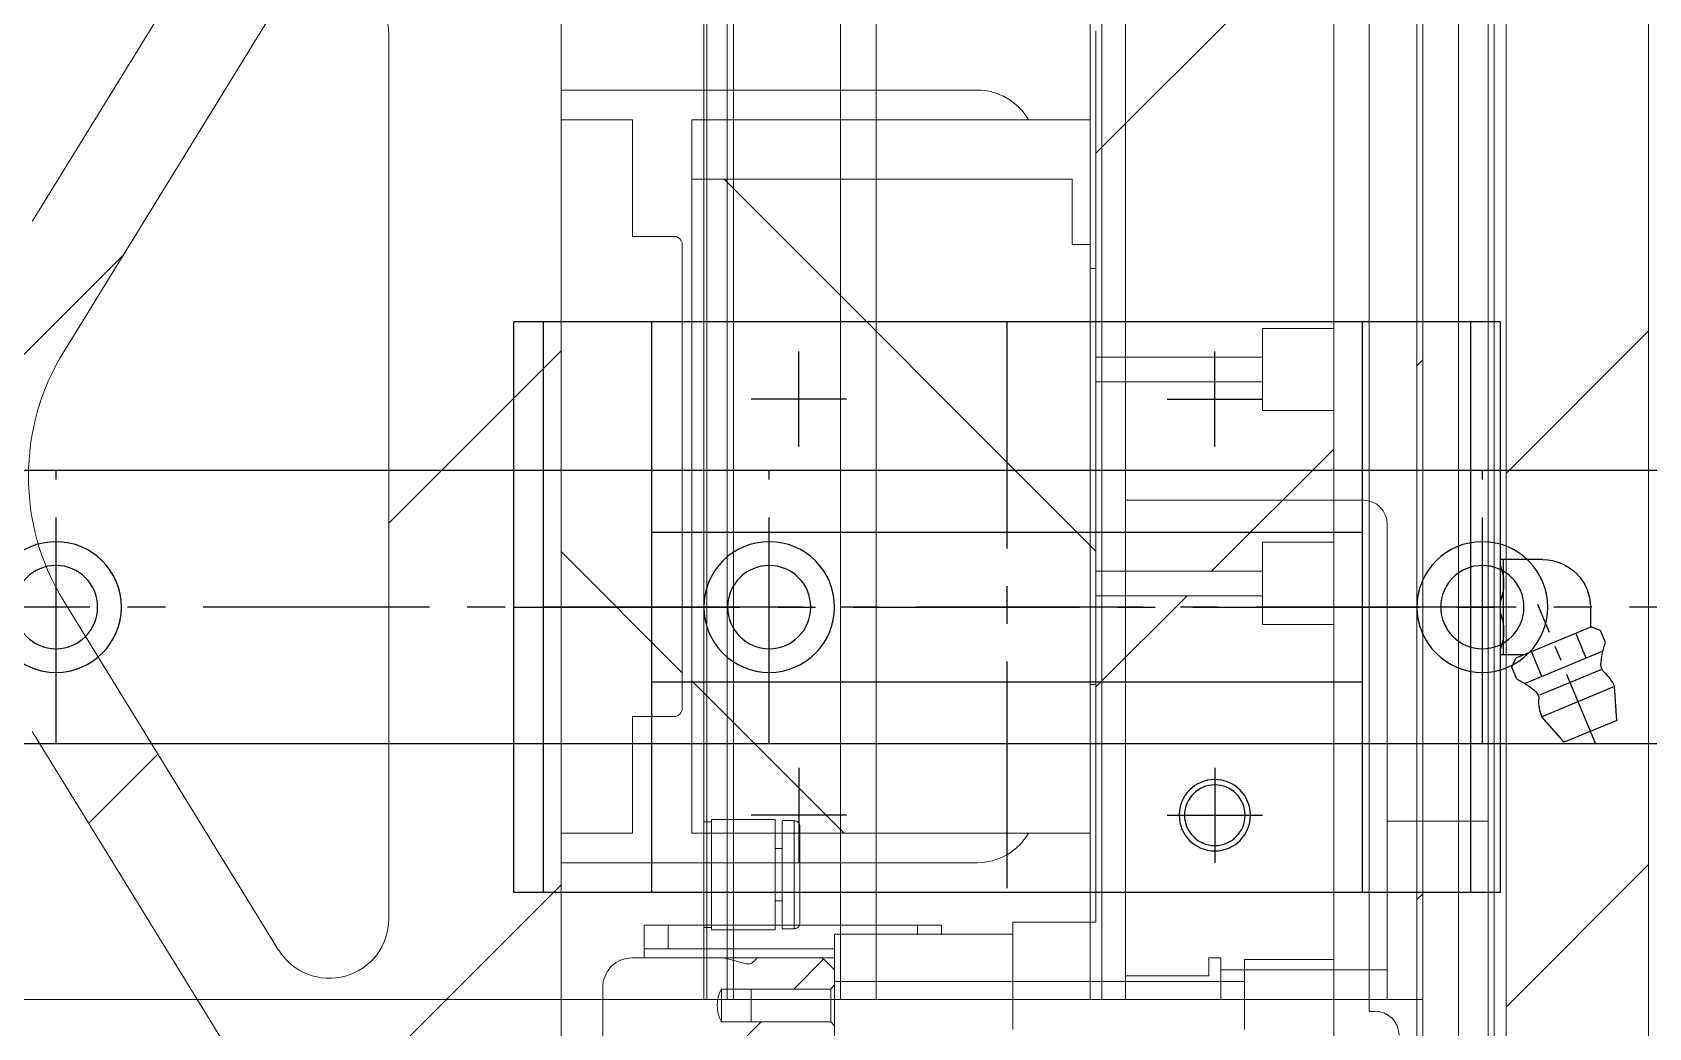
# Model space of a CAD drawing. Extents: x 500 to 100500, y -14500 to 21140.
# Drawn here: x 12806.7 to 12942.7, y -6474.4 to -6390.7 of the extents above; entities that cross this region are included whole.
import ezdxf

# ---------------------------------------------------------------- set-up
doc = ezdxf.new("R2010")
doc.units = 0
for name, pattern in [('CENTER', [10.16, 6.35, -1.27, 1.27, -1.27]), ('CENTER2', [28.575, 19.05, -3.175, 3.175, -3.175]), ('SLD-Solid', [0])]:
    doc.linetypes.add(name, pattern=pattern)
doc.layers.get('0').update_dxf_attribs({"linetype": 'CONTINUOUS'})
doc.layers.add('D', color=7, linetype='CONTINUOUS')
doc.layers.add('M06SMMF-001B', color=7, linetype='CONTINUOUS')
doc.layers.add('MODEL', color=7, linetype='SLD-Solid', lineweight=15)
pattern_1 = [(45, (62226.025, 1917.564), (-22.45064, 22.45064), [])]
pattern_2 = [(45, (-1040.06, -1164.264), (-22.45064, 22.45064), [])]

# ---------------------------------------------------------------- blocks, each defined once
blk = doc.blocks.new('KA$C1F1B3A11')
at = {"color": 181, "linetype": 'Continuous'}
for p, q in [((-41.5, 24), (41.5, 24)), ((-41.5, 24), (-41.5, -24)), ((-39.00018, 24), (-39.00018, -24)), ((-29.90009, 24), (-29.90009, -24)), ((29.90007, 24), (29.90007, -24)), ((39.0002, 24), (39.0002, -24)), ((41.5, 24), (41.5, -24)), ((-29.90009, 6.29687), (29.90007, 6.29687)), ((-45.10008, 4), (-41.80017, 4)), ((-41.80019, 4), (-41.5, 4)), ((-41.80017, -4.00002), (-41.80017, 3.99998)), ((-49.10008, 0), (-49.10008, -1.67212)), ((-50.37692, -2.96181), (-49.96225, -1.96075)), ((-49.18282, -1.63791), (-49.96227, -1.96076)), ((-49.18282, -1.63785), (-42.8175, -4.27444)), ((-48.73962, -4.28941), (-47.86705, -2.18284)), ((-50.14713, -3.7064), (-43.59834, -6.41899)), ((-45.00584, -5.83599), (-44.13327, -3.72942)), ((-43.48006, -4), (-41.80017, -4)), ((-41.80019, -4), (-41.5, -4)), ((-49.98537, -5.26051), (-44.81165, -7.40355)), ((-42.90933, -6.05499), (-42.49467, -5.05393)), ((-42.49466, -5.05394), (-42.81752, -4.27448)), ((-51.3174, -9.52155), (-51.11563, -6.68266)), ((-51.11563, -6.68266), (-45.01804, -9.20837)), ((-29.90009, -6.29689), (29.90007, -6.29689)), ((-46.88277, -11.35844), (-45.01802, -9.20837)), ((-51.3174, -9.52156), (-46.88278, -11.35844)), ((-41.5, -24), (41.5, -24))]:
    blk.add_line(p, q, dxfattribs=at)
at = {"color": 1, "linetype": 'CENTER2'}
for p, q in [((0, 24), (0, -24)), ((-17.5, 13.5), (-17.5, 21.5)), ((17.49998, 13.5), (17.49998, 21.5)), ((-13.5, 17.5), (-21.5, 17.5)), ((13.49998, 17.5), (21.49998, 17.5)), ((41.5, 0), (-41.5, 0)), ((-17.5, -13.5), (-17.5, -21.5)), ((17.49998, -13.5), (17.49998, -21.5)), ((-13.5, -17.5), (-21.5, -17.5)), ((13.49998, -17.5), (21.49998, -17.5))]:
    blk.add_line(p, q, dxfattribs=at)
at = {"color": 181, "linetype": 'CENTER'}
blk.add_line((-49.54832, -11.52213), (-44.68303, 0.22376), dxfattribs=at)
at = {"color": 181, "linetype": 'Continuous'}
for radius in [3, 2.55]:
    blk.add_circle((-17.5, -17.5), radius, dxfattribs=at)
for centre, radius, start, end in [((-45.10008, 0), 4, 90, 180), ((-37.55043, 2), 4.24977, 158.33547, 201.66453), ((-37.55031, -2), 4.24989, 158.33598, 201.66393), ((-55.98318, -5.09943), 6, 2.433665, 20.87177), ((-50.78789, -4.87863), 0.8, 311.57972, 2.432804), ((-48.06683, -7.94553), 3.3, 131.58036, 157.49996), ((-40.45665, -11.53073), 6, 114.12778, 132.5663), ((-48.06683, -7.94553), 3.3, 337.49996, 3.419604), ((-43.97415, -7.70097), 0.8, 132.56744, 183.42043)]:
    blk.add_arc(centre, radius, start, end, dxfattribs=at)
blk = doc.blocks.new('KA$C8c2c60d8')
at = {"color": 7, "linetype": 'Continuous', "xscale": -1}
blk.add_blockref('KA$C1F1B3A11', (340, 557, 65.34), dxfattribs=at)
blk = doc.blocks.new('KA$Cc1652419')
at = {"layer": 'MODEL'}
for p, q in [((65, 464.6), (65, 860.6)), ((74, 464.6), (74, 810.6)), ((74, 464.6), (74, 810.6)), ((74.53, 464.6), (74.53, 810.6)), ((10, 358.6), (10, 795.6)), ((10.5, 358.6), (10.5, 795.6)), ((44, 783.6), (44, 464.6)), ((62, 783.6), (62, 464.6)), ((41, 781.6), (41, 464.6)), ((43, 781.6), (43, 464.6)), ((76.5, 464.6), (76.5, 728.6)), ((76.23, 464.6), (76.23, 645.6)), ((21, 506.6), (41, 506.6)), ((19, 467.1), (19, 504.6)), ((10.5, 479.6), (19, 479.6)), ((69.9, 479.65), (68.9, 479.65)), ((75.85, 479.75), (70.5, 479.75)), ((76.5, 479.55), (75.85, 479.55)), ((70.5, 477.3), (69.9, 477.3)), ((69.9, 472.91), (70.5, 472.91)), ((68.9, 470.55), (69.9, 470.55)), ((75.85, 470.65), (76.5, 470.65)), ((76.23, 464.6), (76.23, 470.65)), ((70.5, 470.45), (75.85, 470.45)), ((74, 464.6), (74, 470.45)), ((74, 464.6), (74, 470.45)), ((74.53, 464.6), (74.53, 470.45)), ((34, 468.1), (33, 468.1)), ((33, 468.1), (33, 467.1)), ((34, 466.6), (34, 468.1)), ((19, 467.1), (33, 467.1)), ((19, 464.6), (19, 467.1)), ((33, 467.1), (33, 464.6)), ((34, 466.6), (41, 466.6)), ((16, 402.6), (16, 464.6)), ((16, 464.6), (236, 464.6))]:
    blk.add_line(p, q, dxfattribs=at)
at = {"layer": 'MODEL', "flags": 128}
for points in [[(68.4, 475.1), (68.4, 476.29), (68.4, 477.38), (68.4, 478.27), (68.4, 478.87), (68.4, 478.88)], [(68.9, 475.1), (68.9, 476.38), (68.9, 477.56), (68.9, 478.54), (68.9, 479.24), (68.9, 479.6), (68.9, 479.65)], [(69.9, 475.1), (69.9, 476.38), (69.9, 477.56), (69.9, 478.54), (69.9, 479.24), (69.9, 479.6), (69.9, 479.6), (69.9, 479.24), (69.9, 478.54), (69.9, 477.56), (69.9, 477.3)], [(70.5, 475.1), (70.5, 476.41), (70.5, 477.61), (70.5, 478.61), (70.5, 479.33), (70.5, 479.7), (70.5, 479.75)], [(75.85, 479.55), (75.85, 479.7), (75.85, 479.7), (75.85, 479.33), (75.85, 478.61), (75.85, 477.61), (75.85, 476.41), (75.85, 475.1)], [(75.85, 475.1), (75.85, 476.35), (75.85, 477.51), (75.85, 478.46), (75.85, 479.15), (75.85, 479.5), (75.85, 479.55)], [(69.9, 475.1), (69.9, 475.94), (69.9, 476.65), (69.9, 477.13), (69.9, 477.3)], [(68.4, 471.09), (68.4, 471.33), (68.4, 471.93), (68.4, 472.82), (68.4, 473.91), (68.4, 475.1)], [(68.9, 470.55), (68.9, 470.6), (68.9, 470.96), (68.9, 471.66), (68.9, 472.64), (68.9, 473.82), (68.9, 475.1)], [(69.9, 472.91), (69.9, 472.64), (69.9, 471.66), (69.9, 470.96), (69.9, 470.6), (69.9, 470.6), (69.9, 470.96), (69.9, 471.66), (69.9, 472.64), (69.9, 473.82), (69.9, 475.1)], [(69.9, 472.91), (69.9, 473.07), (69.9, 473.55), (69.9, 474.26), (69.9, 475.1)], [(70.5, 470.45), (70.5, 470.5), (70.5, 470.87), (70.5, 471.59), (70.5, 472.59), (70.5, 473.79), (70.5, 475.1)], [(75.85, 475.1), (75.85, 473.79), (75.85, 472.59), (75.85, 471.59), (75.85, 470.87), (75.85, 470.5), (75.85, 470.5), (75.85, 470.65)], [(75.85, 470.65), (75.85, 470.7), (75.85, 471.05), (75.85, 471.74), (75.85, 472.69), (75.85, 473.85), (75.85, 475.1)]]:
    blk.add_lwpolyline(points, dxfattribs=at)
at = {"layer": 'MODEL'}
blk.add_arc((21, 504.6), 2, 90, 180, dxfattribs=at)
for points, knots in [([(68.9, 479.64), (68.85, 479.64), (68.76, 479.64), (68.63, 479.58), (68.53, 479.49), (68.46, 479.4), (68.43, 479.32), (68.41, 479.25), (68.4, 479.21), (68.4, 479.19), (68.4, 479.17), (68.4, 479.17), (68.4, 479.15), (68.4, 479.12), (68.4, 479.07), (68.4, 478.89), (68.4, 478.88)], [0, 0, 0, 0, 0.060624, 0.13239, 0.191305, 0.24113, 0.282402, 0.314643, 0.335711, 0.345639, 0.354083, 0.366465, 0.391816, 0.4749, 0.983881, 1, 1, 1, 1]), ([(68.4, 471.11), (68.4, 471.09), (68.4, 471.06), (68.4, 471.03), (68.4, 471.01), (68.4, 470.98), (68.42, 470.92), (68.45, 470.82), (68.53, 470.7), (68.66, 470.6), (68.8, 470.55), (68.88, 470.56), (68.9, 470.56)], [0, 0, 0, 0, 0.3458213, 0.3768621, 0.395025, 0.4144233, 0.4619512, 0.5553747, 0.6532275, 0.8018658, 0.9444096, 1, 1, 1, 1])]:
    blk.add_open_spline(points, degree=3, knots=knots, dxfattribs=at)
blk = doc.blocks.new('KA$Cfd49dd59')
at = {"linetype": 'Continuous', "lineweight": 18}
h = blk.add_hatch(dxfattribs=at)
h.set_pattern_fill('ANSI31', color=6, scale=10, style=0)
h.set_pattern_definition(pattern_1)
edge = h.paths.add_edge_path(flags=0)
edge.add_line((218.25, 165), (217.25, 165))
edge.add_line((217.25, 165), (217.25, 182))
edge.add_line((217.25, 182), (218.25, 182))
edge.add_line((218.25, 182), (218.25, 192))
edge.add_line((218.25, 192), (129.25, 192))
edge.add_line((129.25, 192), (129.25, 198))
edge.add_line((129.25, 198), (119.75, 198))
edge.add_line((119.75, 198), (119.75, 200))
edge.add_line((119.75, 200), (118.25, 200))
edge.add_line((118.25, 200), (118.25, 217))
edge.add_line((118.25, 217), (109.75, 217))
edge.add_line((109.75, 217), (109.75, 204))
edge.add_line((109.75, 204), (111.25, 204))
edge.add_line((111.25, 204), (111.25, 186))
edge.add_line((111.25, 186), (109.75, 186))
edge.add_line((109.75, 186), (109.75, 69))
edge.add_line((109.75, 69), (112.25, 69))
edge.add_arc((112.25, 68.5), 0.5, 0, 90, ccw=False)
edge.add_line((112.75, 68.5), (112.75, 67.5))
edge.add_arc((113.25, 67.5), 0.5, 180, 270)
edge.add_line((113.25, 67), (115.75, 67))
edge.add_arc((115.75, 65), 2, 0, 90, ccw=False)
edge.add_line((117.75, 65), (117.75, 59))
edge.add_arc((115.75, 59), 2, 270, 360, ccw=False)
edge.add_line((115.75, 57), (113.25, 57))
edge.add_arc((113.25, 56.5), 0.5, 90, 180)
edge.add_line((112.75, 56.5), (112.75, 55.5))
edge.add_arc((112.25, 55.5), 0.5, 270, 360, ccw=False)
edge.add_line((112.25, 55), (109.75, 55))
edge.add_line((109.75, 55), (109.75, 42))
edge.add_line((109.75, 42), (218.25, 42))
edge.add_line((218.25, 42), (218.25, 52))
edge.add_line((218.25, 52), (217.25, 52))
edge.add_line((217.25, 52), (217.25, 69))
edge.add_line((217.25, 69), (218.25, 69))
edge.add_line((218.25, 69), (218.25, 165))
edge = h.paths.add_edge_path(flags=0)
edge.add_line((194.36, 171.88), (173.76, 138.45))
edge.add_arc((165.25, 143.69), 10, 211.6331, 328.3669, ccw=False)
edge.add_line((156.74, 138.45), (136.14, 171.88))
edge.add_arc((140.4, 174.5), 5, 90, 211.6331, ccw=False)
edge.add_line((140.4, 179.5), (190.1, 179.5))
edge.add_arc((190.1, 174.5), 5, -31.6331, 90, ccw=False)
edge = h.paths.add_edge_path(flags=0)
edge.add_line((136.14, 62.12), (156.74, 95.55))
edge.add_arc((165.25, 90.31), 10, 31.6331, 148.3669, ccw=False)
edge.add_line((173.76, 95.55), (194.36, 62.12))
edge.add_arc((190.1, 59.5), 5, -90, 31.6331, ccw=False)
edge.add_line((190.1, 54.5), (140.4, 54.5))
edge.add_arc((140.4, 59.5), 5, 148.3669, 270, ccw=False)
edge = h.paths.add_edge_path(flags=0)
edge.add_line((194.49, 77.15), (176.41, 106.51))
edge.add_arc((193.44, 117), 20, 148.3669, 211.6331, ccw=False)
edge.add_line((176.41, 127.49), (194.49, 156.85))
edge.add_arc((198.75, 154.22), 5, 0, 148.3669, ccw=False)
edge.add_line((203.75, 154.22), (203.75, 79.78))
edge.add_arc((198.75, 79.78), 5, -148.3669, 0, ccw=False)
edge = h.paths.add_edge_path(flags=0)
edge.add_line((136.01, 156.85), (154.09, 127.49))
edge.add_arc((137.06, 117), 20, -31.6331, 31.6331, ccw=False)
edge.add_line((154.09, 106.51), (136.01, 77.15))
edge.add_arc((131.75, 79.78), 5, 180, 328.3669, ccw=False)
edge.add_line((126.75, 79.78), (126.75, 154.22))
edge.add_arc((131.75, 154.22), 5, 31.6331, 180, ccw=False)
h = blk.add_hatch(dxfattribs=at)
h.set_pattern_fill('ANSI31', color=6, scale=10, style=0)
h.set_pattern_definition(pattern_1)
h.paths.add_polyline_path([(297.75, 27), (309.75, 27), (309.75, 207), (297.75, 207)], flags=0)
at = {"layer": 'MODEL'}
h = blk.add_hatch(dxfattribs=at)
h.set_pattern_fill('ANSI31', color=2, scale=10, style=0)
h.set_pattern_definition(pattern_2)
h.paths.add_polyline_path([(290.25, 187), (290.25, 47), (290.75, 47), (290.75, 187)], flags=0)
h = blk.add_hatch(dxfattribs=at)
h.set_pattern_fill('ANSI31', color=2, scale=10, style=0)
h.set_pattern_definition(pattern_2)
h.paths.add_polyline_path([(263.25, 127.03), (277.25, 127.03), (277.25, 129.46), (283.25, 129.46), (283.25, 157.63), (275.75, 157.63), (275.75, 159.48), (256.25, 159.48), (256.25, 154.5), (263.25, 154.5)], flags=0)
h = blk.add_hatch(dxfattribs=at)
h.set_pattern_fill('ANSI32', color=2, scale=10, angle=90, style=0)
h.set_pattern_definition([(135, (-1040.06, -1164.26), (-67.352, -67.352), []), (135, (-1040.06, -1119.36), (-67.352, -67.352), [])])
edge = h.paths.add_edge_path(flags=0)
edge.add_line((227.75, 137.2), (224.25, 137.2))
edge.add_line((224.25, 137.2), (224.25, 147))
edge.add_line((224.25, 147), (218.25, 147))
edge.add_line((218.25, 147), (218.25, 87))
edge.add_line((218.25, 87), (224.25, 87))
edge.add_line((224.25, 87), (224.25, 96.8))
edge.add_line((224.25, 96.8), (227.75, 96.8))
edge.add_arc((227.75, 97.5), 0.7, 270, 360)
edge.add_line((228.45, 97.5), (228.45, 136.5))
edge.add_arc((227.75, 136.5), 0.7, 0, 90)
h = blk.add_hatch(dxfattribs=at)
h.set_pattern_fill('ANSI34', color=2, scale=10, angle=90, style=0)
h.set_pattern_definition([(135, (-1040.06, -1164.26), (-134.704, -134.704), []), (135, (-1040.06, -1119.36), (-134.704, -134.704), []), (135, (-1040.06, -1074.46), (-134.704, -134.704), []), (135, (-1040.06, -1029.56), (-134.704, -134.704), [])])
h.paths.add_polyline_path([(261.25, 142), (229.25, 142), (229.25, 87), (262.75, 87), (262.75, 99.5), (263.25, 99.5), (263.25, 134.5), (262.75, 134.5), (262.75, 136.5), (261.25, 136.5)], flags=0)
h = blk.add_hatch(dxfattribs=at)
h.set_pattern_fill('ANSI31', color=2, scale=10, style=0)
h.set_pattern_definition(pattern_2)
h.paths.add_polyline_path([(263.25, 109.03), (277.25, 109.03), (277.25, 111.46), (283.25, 111.46), (283.25, 122.54), (277.25, 122.54), (277.25, 124.97), (263.25, 124.97)], flags=0)
h = blk.add_hatch(dxfattribs=at)
h.set_pattern_fill('ANSI31', color=2, scale=10, style=0)
h.set_pattern_definition(pattern_2)
h.paths.add_polyline_path([(277.25, 104.54), (277.25, 106.97), (263.25, 106.97), (263.25, 79.5), (256.25, 79.5), (256.25, 74.52), (275.75, 74.52), (275.75, 76.37), (283.25, 76.37), (283.25, 104.54)], flags=0)
h = blk.add_hatch(dxfattribs=at)
h.set_pattern_fill('ANSI31', color=2, scale=10, style=0)
h.set_pattern_definition(pattern_2)
edge = h.paths.add_edge_path(flags=0)
edge.add_line((231.95, 76.5), (224.22, 76.5))
edge.add_arc((224.24, 74.01), 2.49, 90.436, 179.7724)
edge.add_line((221.75, 74.02), (221.75, 68.05))
edge.add_line((221.75, 68.05), (222.25, 67.19))
edge.add_line((222.25, 67.19), (223.56, 67.19))
edge.add_line((223.56, 67.19), (225.54, 68.33))
edge.add_arc((226.79, 67.61), 1.45, 90, 150, ccw=False)
edge.add_line((226.79, 69.06), (228.54, 70.07))
edge.add_line((228.54, 70.07), (232.01, 68.07))
edge.add_line((232.01, 68.07), (232.01, 66.17))
edge.add_arc((230.88, 65.26), 1.45, -38.9329, 38.9329, ccw=False)
edge.add_line((232.01, 64.34), (232.01, 54.66))
edge.add_arc((230.88, 53.74), 1.45, -38.9329, 38.9329, ccw=False)
edge.add_line((232.01, 52.83), (232.01, 50.93))
edge.add_line((232.01, 50.93), (228.54, 48.93))
edge.add_line((228.54, 48.93), (226.79, 49.94))
edge.add_arc((226.79, 51.39), 1.45, 210, 270, ccw=False)
edge.add_line((225.54, 50.67), (223.56, 51.81))
edge.add_line((223.56, 51.81), (222.25, 51.81))
edge.add_line((222.25, 51.81), (221.75, 50.95))
edge.add_line((221.75, 50.95), (221.75, 44.98))
edge.add_arc((224.24, 44.99), 2.49, 180.2276, 269.564)
edge.add_line((224.22, 42.5), (231.95, 42.5))
edge.add_line((231.95, 42.5), (233.75, 42.98))
edge.add_arc((233.88, 42.5), 0.501, 90.0083, 104.9917, ccw=False)
edge.add_line((233.88, 43), (234.04, 43))
edge.add_arc((234.04, 42.5), 0.5, 45, 90, ccw=False)
edge.add_line((234.4, 42.85), (234.75, 42.5))
edge.add_line((234.75, 42.5), (240.17, 42.5))
edge.add_line((240.17, 42.5), (240.44, 42.69))
edge.add_line((240.44, 42.69), (241.25, 43.5))
edge.add_line((241.25, 43.5), (241.25, 44.77))
edge.add_spline(control_points=[(241.25, 44.77), (241.15, 44.89), (241.04, 45.01), (240.95, 45.13)], knot_values=[0.003515, 0.003515, 0.003515, 0.003515, 0.003989, 0.003989, 0.003989, 0.003989], weights=[1, 1, 1, 1], degree=3, periodic=0)
edge.add_line((240.95, 45.13), (234.25, 45.13))
edge.add_line((234.25, 45.13), (234.25, 45.13))
edge.add_line((234.25, 45.13), (231.75, 45.13))
edge.add_spline(control_points=[(231.75, 45.13), (231.6, 45.45), (231.45, 45.78), (231.38, 46.13), (231.34, 46.35), (231.33, 46.58), (231.37, 46.8), (231.42, 47.08), (231.52, 47.35), (231.63, 47.61), (231.67, 47.7), (231.71, 47.79), (231.75, 47.87)], knot_values=[0.004399, 0.004399, 0.004399, 0.004399, 0.00547, 0.00547, 0.00547, 0.006135, 0.006135, 0.006135, 0.006978, 0.006978, 0.006978, 0.007269, 0.007269, 0.007269, 0.007269], weights=[1, 1, 1, 1, 1, 1, 1, 1, 1, 1, 1, 1, 1], degree=3, periodic=0)
edge.add_line((231.75, 47.87), (234.25, 47.87))
edge.add_line((234.25, 47.87), (234.25, 47.87))
edge.add_line((234.25, 47.87), (240.95, 47.87))
edge.add_spline(control_points=[(240.95, 47.87), (240.97, 47.9), (240.99, 47.92), (241.01, 47.95), (241.09, 48.05), (241.17, 48.14), (241.25, 48.23)], knot_values=[0.007119, 0.007119, 0.007119, 0.007119, 0.007226, 0.007226, 0.007226, 0.007598, 0.007598, 0.007598, 0.007598], weights=[1, 1, 1, 1, 1, 1, 1], degree=3, periodic=0)
edge.add_line((241.25, 48.23), (241.25, 55.5))
edge.add_line((241.25, 55.5), (241.1, 55.65))
edge.add_arc((241.45, 56.01), 0.5, 179.9937, 224.9996, ccw=False)
edge.add_line((240.95, 56.01), (240.95, 62.99))
edge.add_arc((241.45, 62.99), 0.5, 135.0004, 180.0063, ccw=False)
edge.add_line((241.1, 63.35), (241.25, 63.5))
edge.add_line((241.25, 63.5), (241.25, 70.77))
edge.add_spline(control_points=[(241.25, 70.77), (241.15, 70.89), (241.04, 71.01), (240.95, 71.13)], knot_values=[0.003515, 0.003515, 0.003515, 0.003515, 0.003989, 0.003989, 0.003989, 0.003989], weights=[1, 1, 1, 1], degree=3, periodic=0)
edge.add_line((240.95, 71.13), (234.25, 71.13))
edge.add_line((234.25, 71.13), (234.25, 71.13))
edge.add_line((234.25, 71.13), (231.75, 71.13))
edge.add_spline(control_points=[(231.75, 71.13), (231.6, 71.45), (231.45, 71.78), (231.38, 72.13), (231.34, 72.35), (231.33, 72.58), (231.37, 72.8), (231.42, 73.08), (231.52, 73.35), (231.63, 73.61), (231.67, 73.7), (231.71, 73.79), (231.75, 73.87)], knot_values=[0.004399, 0.004399, 0.004399, 0.004399, 0.00547, 0.00547, 0.00547, 0.006135, 0.006135, 0.006135, 0.006978, 0.006978, 0.006978, 0.007269, 0.007269, 0.007269, 0.007269], weights=[1, 1, 1, 1, 1, 1, 1, 1, 1, 1, 1, 1, 1], degree=3, periodic=0)
edge.add_line((231.75, 73.87), (234.25, 73.87))
edge.add_line((234.25, 73.87), (234.25, 73.87))
edge.add_line((234.25, 73.87), (240.95, 73.87))
edge.add_spline(control_points=[(240.95, 73.87), (240.97, 73.9), (240.99, 73.92), (241.01, 73.95), (241.09, 74.05), (241.17, 74.14), (241.25, 74.23)], knot_values=[0.007119, 0.007119, 0.007119, 0.007119, 0.007226, 0.007226, 0.007226, 0.007598, 0.007598, 0.007598, 0.007598], weights=[1, 1, 1, 1, 1, 1, 1], degree=3, periodic=0)
edge.add_line((241.25, 74.23), (241.25, 75.5))
edge.add_line((241.25, 75.5), (240.44, 76.31))
edge.add_line((240.44, 76.31), (240.17, 76.5))
edge.add_line((240.17, 76.5), (234.75, 76.5))
edge.add_line((234.75, 76.5), (234.4, 76.15))
edge.add_arc((234.04, 76.5), 0.5, 270, 315, ccw=False)
edge.add_line((234.04, 76), (233.88, 76))
edge.add_arc((233.88, 76.5), 0.501, 255.0083, 269.9917, ccw=False)
edge.add_line((233.75, 76.02), (231.95, 76.5))
at = {"layer": 'MODEL', "color": 2}
for p, q in [((297.75, 27), (297.75, 207)), ((309.75, 27), (309.75, 207)), ((290.25, 47), (290.25, 187)), ((290.75, 187), (290.75, 47)), ((293.75, 186), (293.75, 48)), ((194.36, 171.88), (173.76, 138.45)), ((218.25, 165), (218.25, 69)), ((286.25, 162), (286.25, 72)), ((176.41, 127.49), (194.49, 156.85)), ((283.25, 157.63), (283.25, 129.46)), ((203.75, 154.22), (203.75, 79.78)), ((263.25, 127.03), (263.25, 154.5)), ((253.25, 149.5), (218.25, 149.5)), ((218.25, 87), (218.25, 147)), ((218.25, 147), (224.25, 147)), ((224.25, 137.2), (224.25, 147)), ((229.25, 142), (229.25, 147)), ((229.25, 147), (262.75, 147)), ((262.75, 147), (262.75, 136.5)), ((229.25, 87), (229.25, 142)), ((229.25, 142), (261.25, 142)), ((261.25, 142), (261.25, 136.5)), ((224.25, 137.2), (227.75, 137.2)), ((228.45, 97.5), (228.45, 136.5)), ((261.25, 136.5), (262.75, 136.5)), ((262.75, 136.5), (262.75, 134.5)), ((262.75, 134.5), (263.25, 134.5)), ((263.25, 99.5), (263.25, 134.5)), ((283.25, 129.46), (277.25, 129.46)), ((277.25, 129.46), (277.25, 127.03)), ((283.25, 122.54), (283.25, 129.46)), ((277.25, 127.03), (263.25, 127.03)), ((277.25, 124.97), (277.25, 127.03)), ((263.25, 124.97), (277.25, 124.97)), ((263.25, 109.03), (263.25, 124.97)), ((277.25, 124.97), (277.25, 122.54)), ((277.25, 122.54), (283.25, 122.54)), ((283.25, 122.54), (283.25, 111.46)), ((283.25, 111.46), (277.25, 111.46)), ((277.25, 111.46), (277.25, 109.03)), ((283.25, 104.54), (283.25, 111.46)), ((277.25, 109.03), (263.25, 109.03)), ((277.25, 106.97), (277.25, 109.03)), ((194.49, 77.15), (176.41, 106.51)), ((263.25, 106.97), (277.25, 106.97)), ((263.25, 79.5), (263.25, 106.97)), ((277.25, 106.97), (277.25, 104.54)), ((277.25, 104.54), (283.25, 104.54)), ((283.25, 104.54), (283.25, 76.37)), ((263.25, 99.5), (262.75, 99.5)), ((262.75, 99.5), (262.75, 87)), ((227.75, 96.8), (224.25, 96.8)), ((224.25, 87), (224.25, 96.8)), ((173.76, 95.55), (194.36, 62.12)), ((224.25, 87), (218.25, 87)), ((262.75, 87), (229.25, 87)), ((218.25, 84.5), (253.25, 84.5)), ((225.25, 77.25), (225.25, 79.25)), ((225.25, 79.25), (227.25, 79.25)), ((227.25, 79.25), (227.25, 77.25)), ((248.25, 79.25), (227.25, 79.25)), ((248.25, 79.25), (250.25, 79.25)), ((248.25, 78.5), (248.25, 79.25)), ((250.25, 79.25), (250.25, 78.5)), ((256.25, 74.52), (256.25, 79.5)), ((256.25, 79.5), (263.25, 79.5)), ((241.25, 74.52), (241.25, 78.5)), ((241.25, 78.5), (256.25, 78.5)), ((256.25, 78.5), (256.25, 74.52)), ((231.95, 76.5), (224.22, 76.5)), ((231.65, 76.5), (224.25, 76.5)), ((227.25, 77.25), (225.25, 77.25)), ((225.25, 77.25), (225.25, 76.51)), ((225.25, 76.51), (225.25, 76.5)), ((241.25, 76.51), (225.25, 76.51)), ((241.25, 77.25), (227.25, 77.25)), ((231.65, 76.5), (231.65, 76.5)), ((233.75, 76.02), (231.95, 76.5)), ((234.75, 76.5), (234.4, 76.15)), ((240.17, 76.5), (234.75, 76.5)), ((240.44, 76.31), (240.17, 76.5)), ((241.25, 75.5), (240.44, 76.31)), ((283.25, 76.37), (275.75, 76.37)), ((275.75, 76.37), (275.75, 74.52)), ((283.25, 76.37), (283.25, 68.63)), ((234.04, 76), (233.88, 76)), ((241.25, 74.23), (241.25, 75.5)), ((221.75, 74.02), (221.75, 68.05)), ((231.75, 71.11), (231.75, 73.89)), ((234.25, 73.87), (231.75, 73.87)), ((234.25, 71.13), (234.25, 73.87)), ((240.95, 73.87), (234.25, 73.87)), ((234.25, 73.87), (234.25, 73.87)), ((240.95, 71.12), (240.95, 73.88)), ((256.25, 74.52), (241.25, 74.52)), ((241.25, 74.23), (241.25, 70.77)), ((256.25, 70.48), (256.25, 74.52)), ((275.75, 74.52), (256.25, 74.52)), ((275.75, 70.48), (275.75, 74.52)), ((231.75, 71.13), (234.25, 71.13)), ((234.25, 71.13), (240.95, 71.13)), ((234.25, 71.13), (234.25, 71.13)), ((240.95, 71.13), (241.25, 70.77)), ((241.25, 63.5), (241.25, 70.77)), ((286.75, 72), (286.25, 72))]:
    blk.add_line(p, q, dxfattribs=at)
at = {"layer": 'MODEL', "color": 2, "flags": 128}
blk.add_lwpolyline([(241.25, 74.23), (241.01, 73.95), (240.95, 73.87)], dxfattribs=at)
at = {"layer": 'MODEL', "color": 2}
for centre, radius, start, end in [((198.75, 154.22), 5, 360, 148.3669), ((253.25, 144.5), 5, 30, 90), ((227.75, 136.5), 0.7, 0, 90), ((193.44, 117), 20, 148.3669, 211.6331), ((227.75, 97.5), 0.7, 270, 0), ((253.25, 89.5), 5, 270, 330), ((198.75, 79.78), 5, 211.6331, 0), ((224.24, 74.01), 2.49, 90.436, 179.7724), ((233.88, 76.5), 0.501, 255.0083, 269.9917), ((234.04, 76.5), 0.5, 270, 315), ((234.12, 72.5), 2.74, 149.8545, 210.1455), ((286.75, 70), 2, 0, 90)]:
    blk.add_arc(centre, radius, start, end, dxfattribs=at)
blk = doc.blocks.new('KA$C71AE73A2')
at = {"color": 150, "linetype": 'Continuous'}
for p, q in [((0, 11.5), (59.999998, 11.5)), ((0, -11.50015), (59.999998, -11.50015))]:
    blk.add_line(p, q, dxfattribs=at)
at = {"color": 1, "linetype": 'CENTER2'}
for p, q in [((0, 11.5), (0, -11.50015)), ((59.999998, 11.5), (59.999998, -11.50015)), ((0, 0), (59.999998, 0))]:
    blk.add_line(p, q, dxfattribs=at)
at = {"color": 150, "linetype": 'Continuous'}
for centre, radius, start, end in [((0, 0), 5.5, 270, 90), ((59.999998, 0), 5.5, 90, 270), ((0, 0), 3.5, 270, 90), ((59.999998, 0), 3.5, 90, 270)]:
    blk.add_arc(centre, radius, start, end, dxfattribs=at)
blk = doc.blocks.new('KF4X')
at = {"color": 7, "linetype": 'Continuous', "rotation": 180}
for p in [(86945.38, -119640.32, 69.39), (87005.38, -119640.32, 69.39), (87065.38, -119640.32, 69.39), (87125.38, -119640.32, 69.39)]:
    blk.add_blockref('KA$C71AE73A2', p, dxfattribs=at)
blk = doc.blocks.new('KSKDKFK')
at = {"layer": 'M06SMMF-001B'}
blk.add_blockref('KF4X', (-105004.29, 93463.14, -45.95), dxfattribs=at)

msp = doc.modelspace()

# ---------------------------------------------------------------- block references
at = {"layer": 'D', "color": 0}
msp.add_blockref('KA$Cfd49dd59', (12632.96, -6545.04, -97.17), dxfattribs=at)
at = {"layer": 'D'}
msp.add_blockref('KSKDKFK', (30867.63, 19738.15, -55.27), dxfattribs=at)
at = {"layer": 'M06SMMF-001B', "xscale": -1}
msp.add_blockref('KA$Cc1652419', (12939.71, -6936.64, -97.17), dxfattribs=at)
at = {"layer": 'M06SMMF-001B'}
msp.add_blockref('KA$C8c2c60d8', (12548.71, -6996.04, -195.05), dxfattribs=at)

doc.saveas('drawing.dxf')
